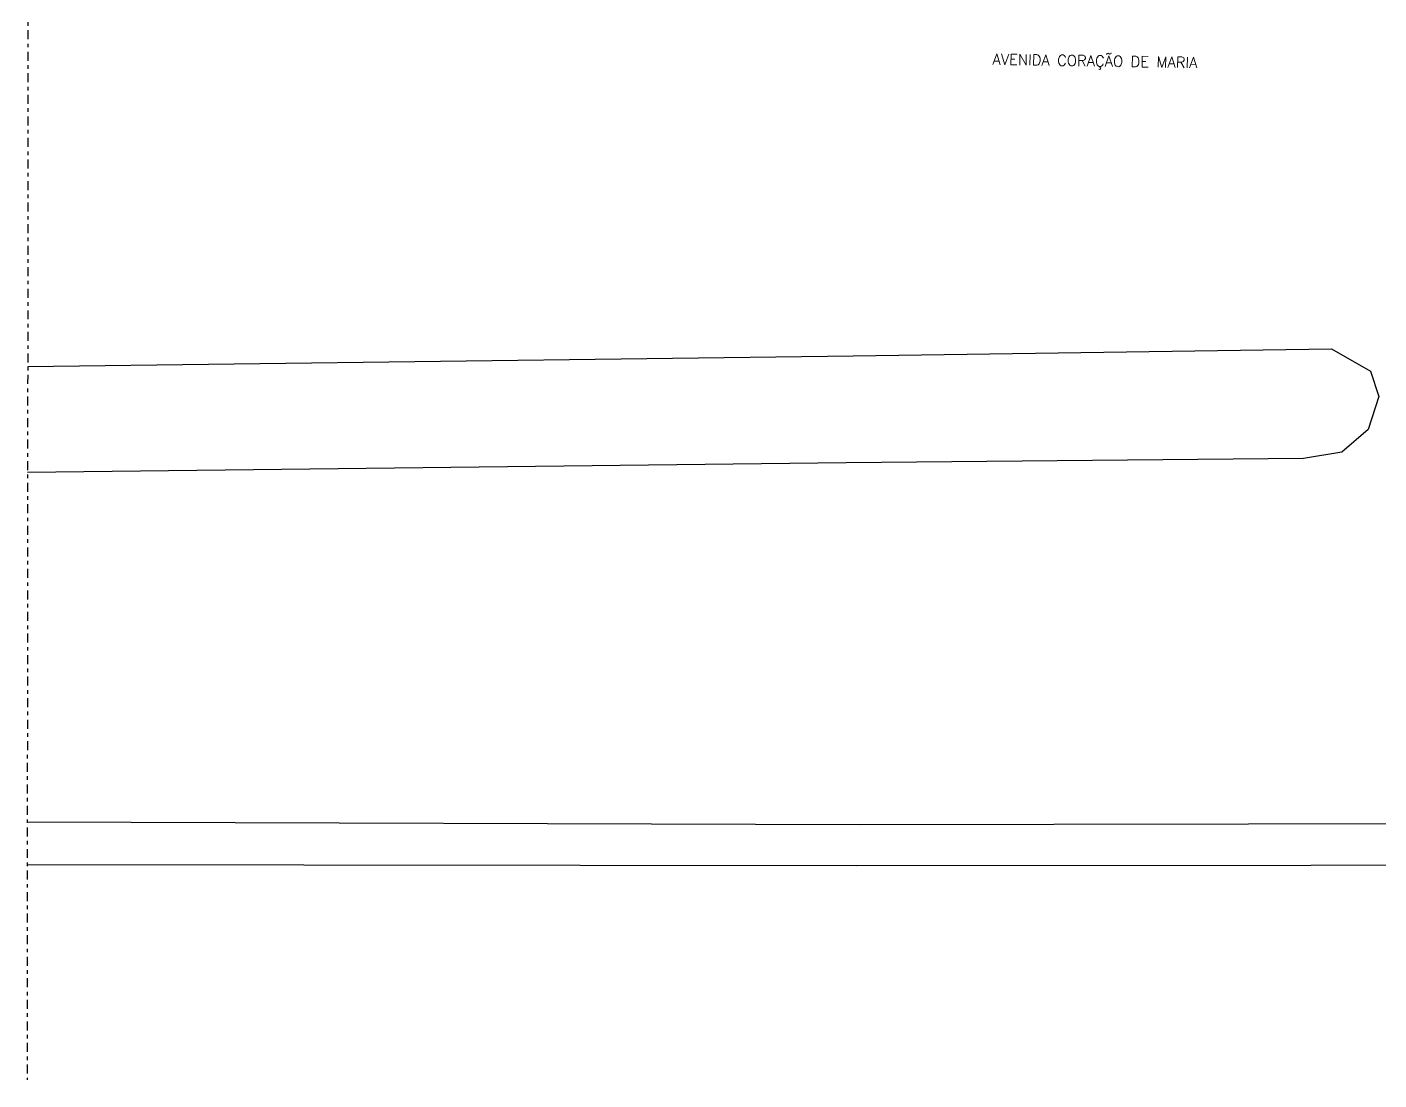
# Model space of a CAD drawing. Header units: millimetres. Extents: x 2181 to 2351, y -493 to -361.
# Drawn here: x 2188.02 to 2225.67, y -493.29 to -463.98 of the extents above; entities that cross this region are included whole.
import ezdxf

# ---------------------------------------------------------------- set-up
doc = ezdxf.new("R2010")
doc.units = ezdxf.units.MM
doc.header["$LTSCALE"] = 0.5
doc.header["$MEASUREMENT"] = 0
doc.linetypes.add('DASHDOT', pattern=[1, 0.5, -0.25, 0, -0.25])
for name, color, linetype in [('P15', 7, 'DASHDOT'), ('P3', 3, 'CONTINUOUS'), ('TEXTO', 3, 'CONTINUOUS')]:
    doc.layers.add(name, color=color, linetype=linetype)
doc.styles.add('ROMANS', font='romans')

msp = doc.modelspace()

# ---------------------------------------------------------------- linework, layer by layer
at = {"layer": 'P15', "color": 252}
msp.add_line((2188.072, -434.664, -9.313), (2188.019, -493.295), dxfattribs=at)
at = {"layer": 'P3', "color": 252}
for points, elevation in [([(2224.35, -472.934), (2225.439, -473.557), (2225.668, -474.267), (2225.373, -475.181), (2224.642, -475.809), (2223.571, -475.99), (2210.836, -476.111), (2188.034, -476.377)], 22.154), ([(2188.037, -473.425), (2211.028, -473.134), (2224.35, -472.934)], 22.154), ([(2249.116, -486.127), (2211.208, -486.191), (2188.025, -486.119)], 21.651), ([(2188.024, -487.298), (2211.132, -487.324), (2249.064, -487.292)], 23.408)]:
    msp.add_lwpolyline(points, dxfattribs=dict(at, elevation=elevation))

# ---------------------------------------------------------------- texts
at = {"layer": 'TEXTO', "color": 252, "insert": (2214.913, -464.721), "char_height": 0.3, "width": 7.95733, "attachment_point": 1, "rotation": 359.0547, "style": 'ROMANS'}
msp.add_mtext('{\\C3;AVENIDA CORAÇÃO DE MARIA}', dxfattribs=at)

doc.saveas('drawing.dxf')
